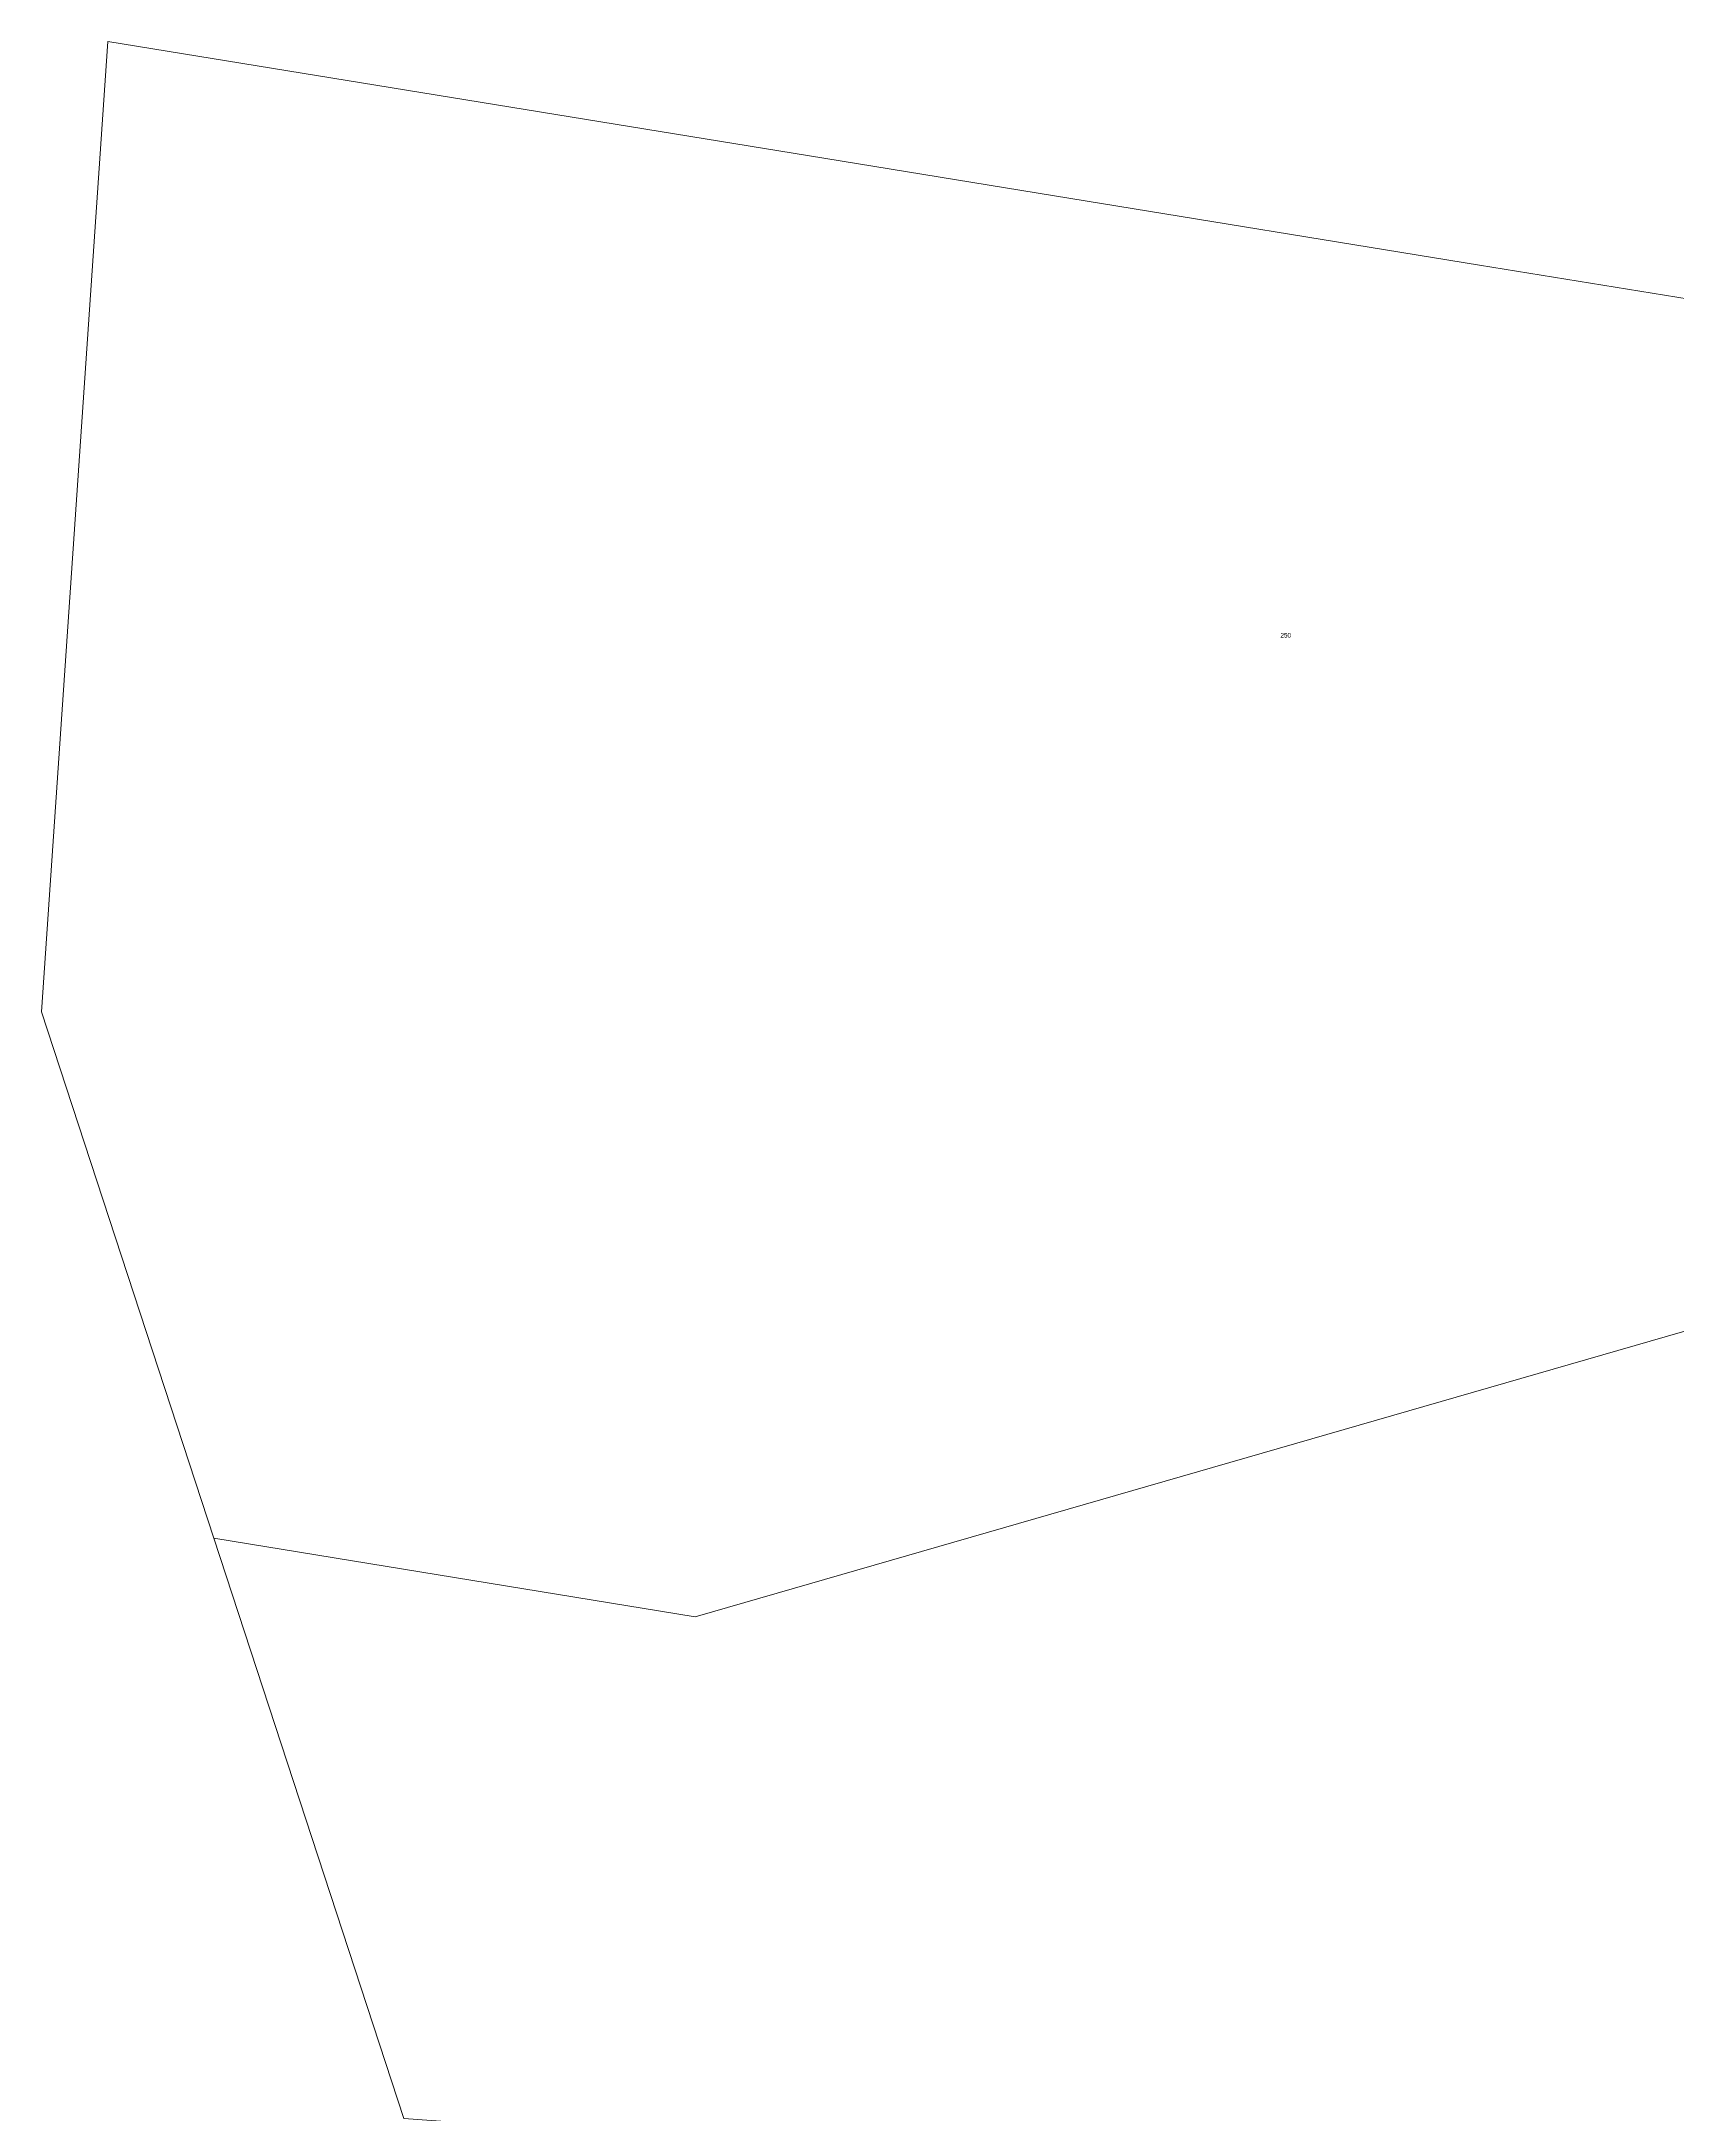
# Model space of a CAD drawing. Header units: metres. Extents: x 235893 to 241880, y 6157186 to 6160066.
# Drawn here: x 237327 to 237977, y 6158150 to 6158974 of the extents above; entities that cross this region are included whole.
import ezdxf

# ---------------------------------------------------------------- set-up
doc = ezdxf.new("R2010")
doc.units = ezdxf.units.M
doc.layers.add('Cadastre Land Parcels_SP_EXT', color=9, linetype='Continuous', lineweight=5)
doc.styles.get("Standard").update_dxf_attribs({"font": 'arial.ttf'})

msp = doc.modelspace()

# ---------------------------------------------------------------- linework, layer by layer
at = {"layer": 'Cadastre Land Parcels_SP_EXT', "linetype": 'Continuous'}
for points in [[(237728.98, 6158912.8), (237637.39, 6158927.72), (237353.01, 6158974.11), (237326.6, 6158588.43), (237395.07, 6158379.26), (237586.33, 6158348.1), (238435.92, 6158593.39), (238330.14, 6158734.15), (238043.55, 6158780.83), (238055.73, 6158859.61), (238035.1, 6158862.97), (237897.89, 6158885.27), (237728.98, 6158912.8)], [(238435.92, 6158593.39), (237586.33, 6158348.1), (237395.07, 6158379.26), (237470.53, 6158148.7), (237518.25, 6158145.22), (237540.58, 6158143.64), (237552.89, 6158139.66), (237572.33, 6158133.44), (237710.62, 6158088.86), (237902.03, 6158049.79), (237981.83, 6158033.4), (237999.08, 6158029.9), (238149.72, 6157989.54), (238185.48, 6157980.01), (238186.84, 6157990.04), (238193.53, 6158035.76), (238222.08, 6158234.64), (238479.39, 6158197.37), (238430.89, 6158284.12), (238683.26, 6158248.39), (238649.94, 6158308.61), (238435.92, 6158593.39)]]:
    msp.add_lwpolyline(points, close=True, dxfattribs=at)

# ---------------------------------------------------------------- texts
at = {"layer": 'Cadastre Land Parcels_SP_EXT'}
msp.add_text('250', height=1.8, dxfattribs=at).set_placement((237818.81, 6158737.22))

doc.saveas('drawing.dxf')
